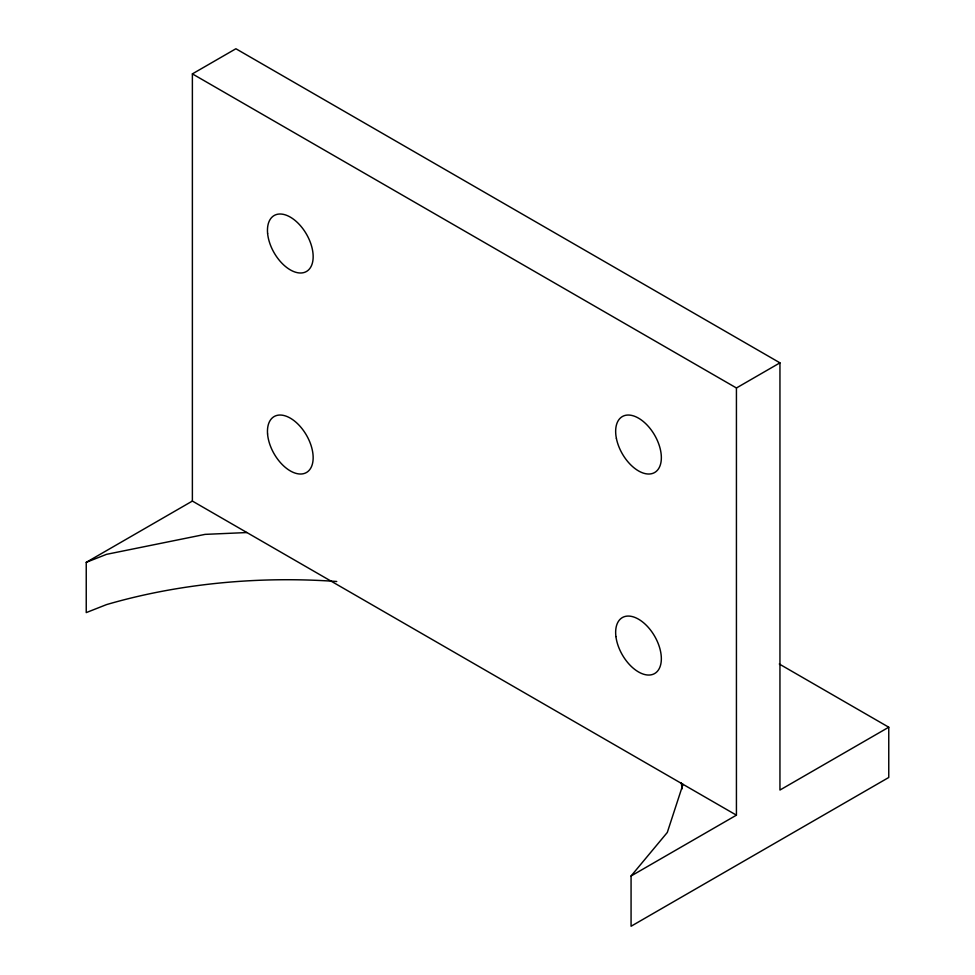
<?xml version="1.0" encoding="UTF-8"?>
<svg xmlns="http://www.w3.org/2000/svg" width="975" height="975" viewBox="0 0 975 975"><rect width="100%" height="100%" fill="white"/><g stroke="black" fill="none" stroke-linecap="round" stroke-linejoin="round"><path stroke-width="1.46" d="M683 784.327L667.302 832.455L631.069 875.989L631.069 926.25L888.761 777.477L888.761 727.216L779.293 664.012M192.38 73.881L736.43 387.977L736.43 815.161L192.38 501.065L192.38 73.881L235.901 48.75L779.951 362.846L779.951 790.043L888.761 727.216M336.741 581.502A400.091 230.99 0 0 0 106.543 604.597L86.239 612.605L86.239 562.343L192.38 501.065M736.43 387.977L779.951 362.846M631.069 875.989L736.43 815.161M86.239 562.343L106.543 554.336L205.091 534.373L246.907 532.545M681.306 782.876L682.086 788.885M267.564 433.972A32.309 18.659 60 0 0 303.615 473.655A32.309 18.659 60 0 0 299.739 425.941A32.309 18.659 60 0 0 267.564 433.972M615.92 636.578A32.309 18.659 60 0 0 652.836 674.371A32.309 18.659 60 0 0 646.742 625.706A32.309 18.659 60 0 0 615.92 636.578M616.407 438.494A32.309 18.659 60 0 0 654.591 472.546A32.309 18.659 60 0 0 644.499 422.528A32.309 18.659 60 0 0 616.407 438.494M267.601 233.342A32.309 18.659 60 0 0 303.883 272.561A32.309 18.659 60 0 0 299.447 224.591A32.309 18.659 60 0 0 267.601 233.342"/></g></svg>
